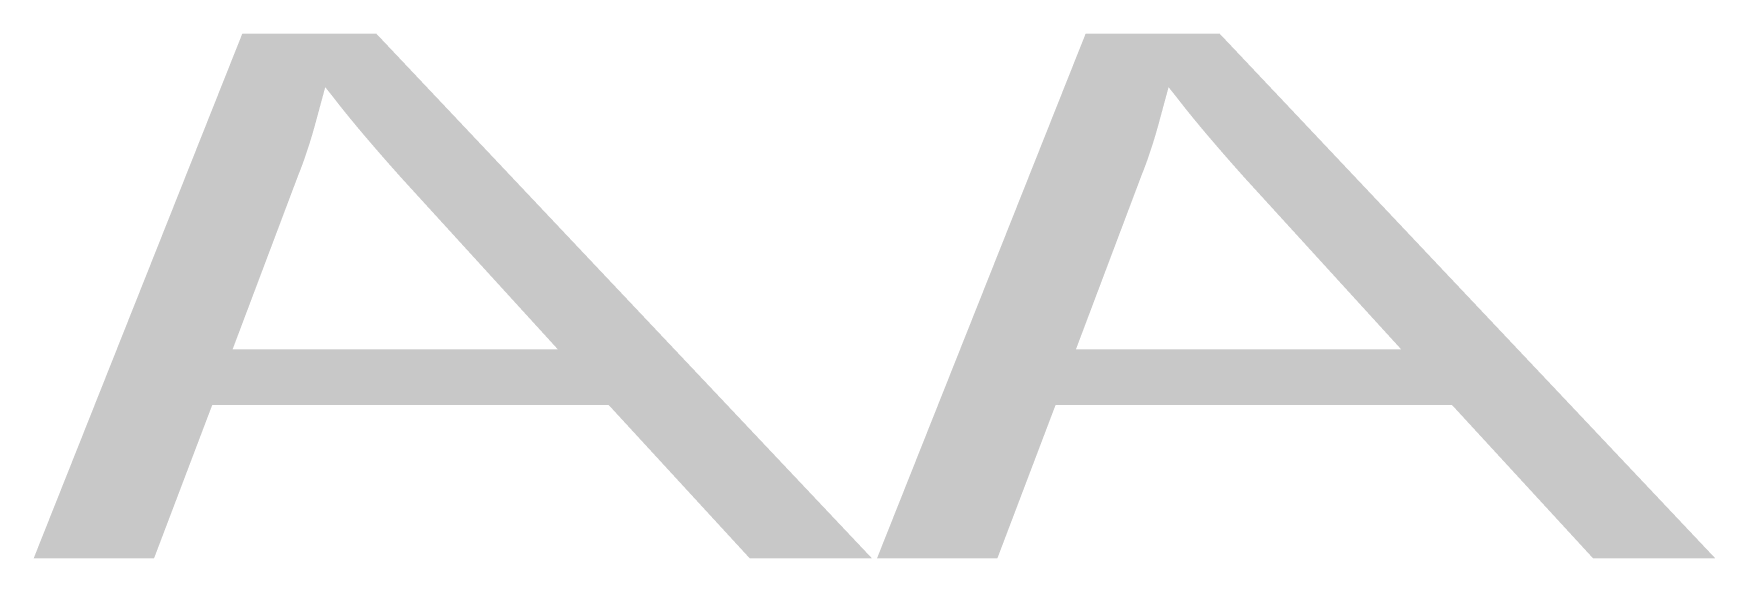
# Model space of a CAD drawing. Header units: millimetres. Extents: x -32.1 to 0, y 0 to 10.
import ezdxf

# ---------------------------------------------------------------- set-up
doc = ezdxf.new("R2010")
doc.units = ezdxf.units.MM
doc.layers.get('0').update_dxf_attribs({"lineweight": 25, "true_color": 0xdce4ed})
doc.styles.add('Engineering', font='synthetic.shx')

msp = doc.modelspace()

# ---------------------------------------------------------------- texts
at = {"style": 'Engineering', "oblique": 15, "text_generation_flag": 2, "width": 1.8}
msp.add_text('AA', height=10, dxfattribs=at).set_placement((0, 0))

doc.saveas('drawing.dxf')
